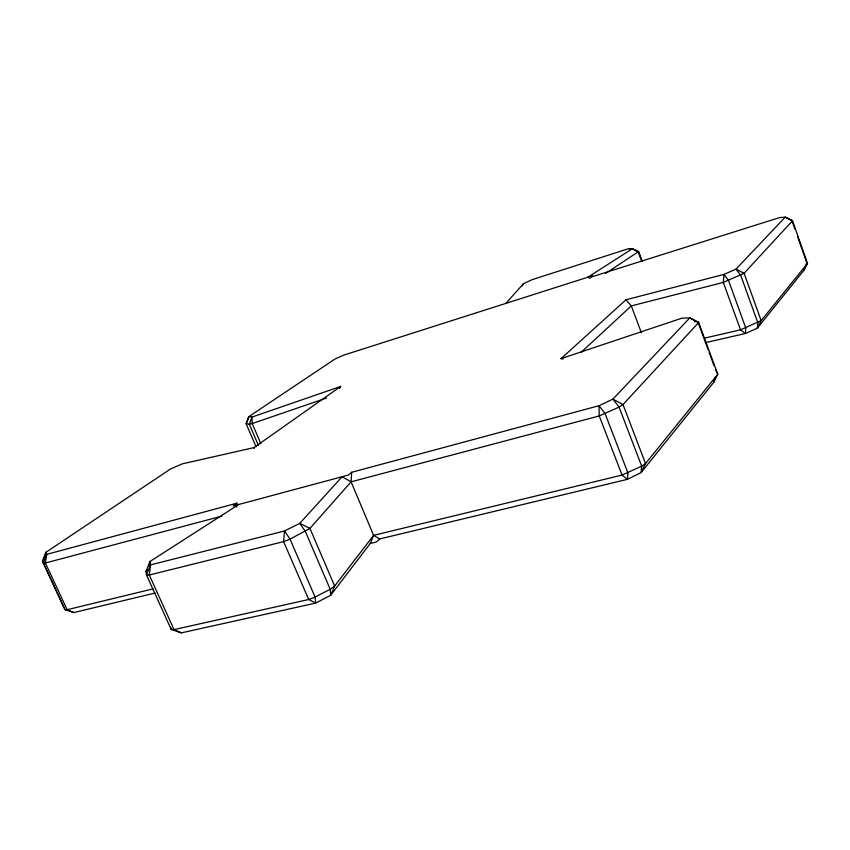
<?xml version="1.0" encoding="UTF-8"?>
<svg xmlns="http://www.w3.org/2000/svg" width="850" height="850" viewBox="0 0 850 850"><rect width="100%" height="100%" fill="white"/><g stroke="black" fill="none" stroke-linecap="round" stroke-linejoin="round"><path stroke-width="1.27" d="M379.684 538.953L373.618 535.351L351.082 481.833L351.656 472.292L599.027 405.716L612.924 399.096L689.828 317.868L698.689 322.511L717.761 374.266L713.671 382.415L641.07 472.6L627.385 479.347L379.684 538.953L376.412 541.992L370.271 543.458L330.682 595.276L315.669 603.107L181.294 632.867L171.137 629.329L146.487 574.919L145.977 571.423L150.014 561.478L238.808 504.464M236.512 507.131L236.906 503.189L46.75 554.359L43.286 563.061L65.004 609.662L73.823 612.574L155.051 593.024M148.931 566.514L150.014 561.478L150.567 564.878L149.303 575.025L174.027 629.616L181.294 632.867M44.338 558.153L45.943 552.277L170.659 468.902L182.272 463.866L253.948 447.61L340.701 386.442L339.447 388.408M247.169 421.558L248.806 416.659L335.049 358.998L343.783 355.109L592.577 275.719L590.835 277.142L779.429 217.632L785.219 217.133L792.519 220.777L807.5 263.373L803.951 270.257L757.318 328.185L745.365 333.529L705.298 342.667M713.671 382.415L715.626 376.635M803.951 270.257L806.767 262.788L797.534 236.555M370.271 543.458L373.618 535.351L622.051 475.076L641.686 466.172L645.532 463.537L717.761 374.266L715.445 369.484M506.249 302.993L523.451 283.698L532.111 279.671L628.798 248.593L632.389 248.731L638.658 251.515L605.423 273.562M522.538 285.728L523.451 283.698M246.766 422.779L246.149 423.757L256.094 446.813M373.618 535.351L334.656 586.032L330.682 595.276L330.193 589.241L305.362 531.462L299.763 523.377L342.114 476.733L351.082 481.833L599.25 415.937L619.076 407.086L623.008 404.568L698.689 322.511L689.828 317.868L681.838 318.197L561.021 358.647L563.125 359.008M351.082 481.833L309.931 528.403L290.041 539.144L283.613 541.609L149.303 575.025L146.487 574.919L150.567 564.878L284.484 531.006L299.763 523.377L309.931 528.403L334.656 586.032L330.193 589.241L315.084 597.093L308.699 599.516L174.027 629.616L171.137 629.329L170.765 627.321M44.019 559.332L42.5 560.904L43.286 563.061L45.39 562.997L221.924 516.12M145.977 571.423L147.581 569.819M580.933 352.506L631.306 305.904L723.308 282.423L744.101 273.275L792.519 220.777L785.219 217.133L735.994 269.121L723.924 274.422L625.982 299.784L561.021 358.647M351.656 472.292L348.234 475.086L233.187 505.973L236.906 503.189M340.701 386.442L251.982 417.074L248.806 416.659L246.149 423.757L249.305 424.224L252.206 423.576L326.581 398.013M153.106 588.859L67.15 609.716L65.004 609.662L42.5 560.904L45.943 552.277L46.75 554.359L45.39 562.997L67.15 609.716L73.823 612.574M704.661 338.098L740.531 329.832L761.164 320.631L807.5 263.373L806.767 262.788M694.354 321.725L697.797 321.598L708.209 349.839M628.798 248.593L630.881 249.518M590.017 278.375L587.807 277.228L632.389 248.731L638.318 252.28L641.495 260.791M625.982 299.784L631.306 305.904L641.41 332.764M258.496 445.549L249.305 424.224L251.982 417.074L252.206 423.576L260.897 443.753M638.658 251.515L642.271 261.216M709.112 352.293L714.085 365.808M791.817 220.32L794.899 229.064M253.948 447.61L254.246 448.481M723.924 274.422L723.308 282.423L740.531 329.832L745.365 333.529L745.801 328.047L728.588 280.585L723.924 274.422M284.484 531.006L283.613 541.609L308.699 599.516L315.669 603.107L315.084 597.093L290.041 539.144L284.484 531.006M627.916 472.94L627.385 479.347L622.051 475.076L599.25 415.937L599.027 405.716L605.147 413.748L627.916 472.94M757.807 322.692L757.318 328.185L761.164 320.631L744.101 273.275L735.994 269.121L740.69 275.262L757.807 322.692M641.686 466.172L641.07 472.6L645.532 463.537L623.008 404.568L612.924 399.096L619.076 407.086L641.686 466.172"/></g></svg>
